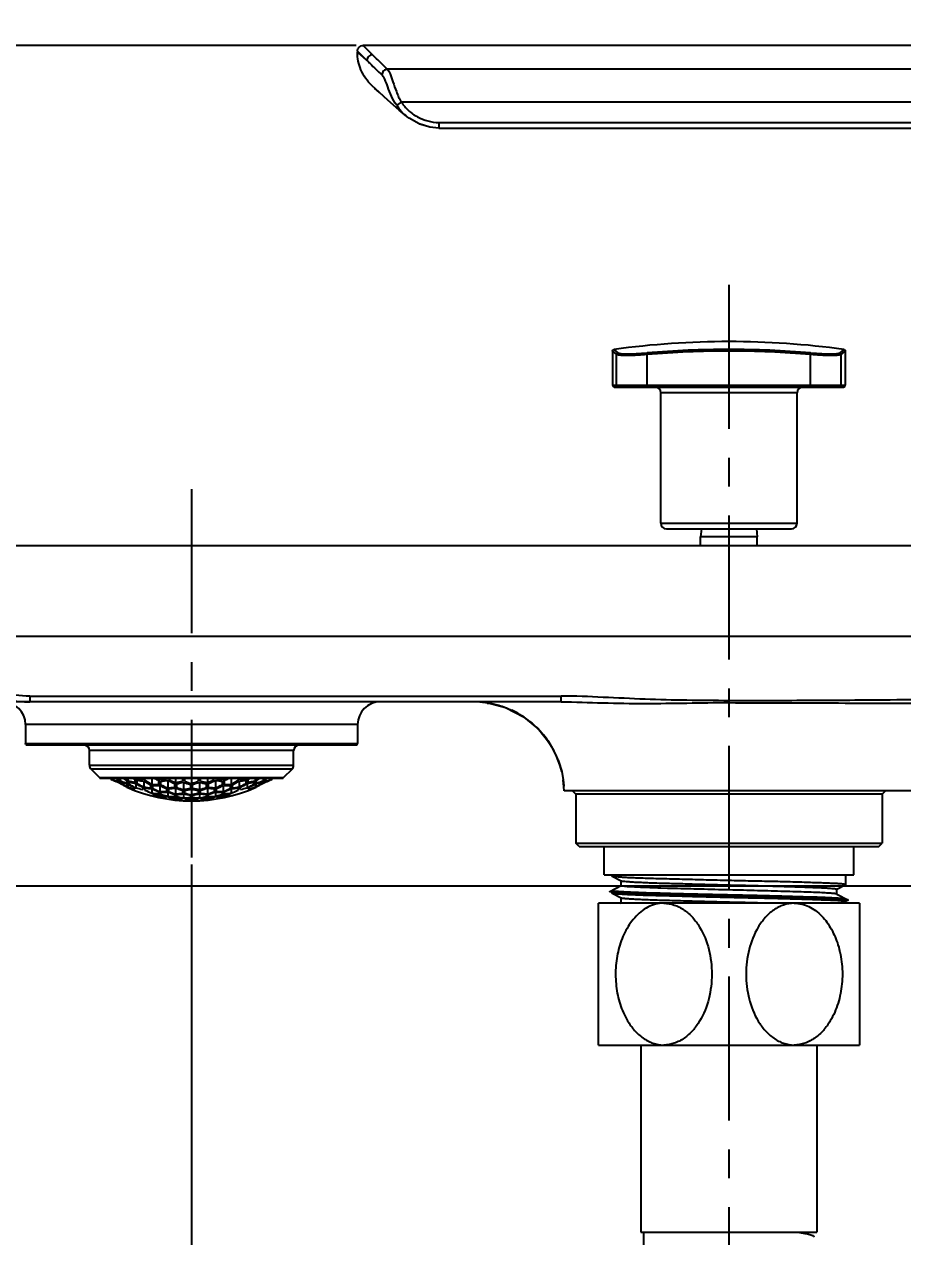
# Model space of a CAD drawing. Header units: millimetres. Extents: x 14221 to 15062, y 1145 to 1740.
# Drawn here: x 14759.9 to 14837.3, y 1352.5 to 1459.4 of the extents above; entities that cross this region are included whole.
import ezdxf

# ---------------------------------------------------------------- set-up
doc = ezdxf.new("R2010")
doc.units = ezdxf.units.MM
doc.linetypes.add('CENTERX2', pattern=[20.32, 12.7, -2.54, 2.54, -2.54])
doc.layers.add('CENTER', color=1, linetype='CENTERX2')
doc.layers.add('DIM', color=3, linetype='Continuous')
doc.styles.get("Standard").update_dxf_attribs({"font": 'arial.ttf'})
doc.dimstyles.new('ISO-25', dxfattribs={"dimtxt": 5, "dimasz": 5, "dimexe": 1.252, "dimexo": 0.625, "dimgap": 1, "dimtad": 1, "dimtoh": 1, "dimdec": 1, "dimdsep": 46, "dimtxsty": 'Standard', "dimcen": 0, "dimclrd": 3, "dimclre": 3, "dimclrt": 4, "dimadec": 0, "dimazin": 0, "dimtfac": 1, "dimtdec": 1, "dimtmove": 0, "dimatfit": 3, "dimfxl": 1, "dimarcsym": 0})

# ---------------------------------------------------------------- blocks, each defined once
blk = doc.blocks.new('*D42')
at = {"layer": 'DIM', "color": 3, "lineweight": -2, "transparency": 16777216}
for p, q in [((14906.31, 1501.87), (14693.02, 1501.87)), ((14694.27, 1495.87), (14694.27, 1371.92)), ((14694.27, 1237.11), (14694.27, 1361.06)), ((14693.65, 1231.11), (14693.02, 1231.11))]:
    blk.add_line(p, q, dxfattribs=at)
at = {"layer": 'DIM', "color": 3, "transparency": 16777216}
for points in [[(14693.27, 1495.87), (14695.27, 1495.87), (14694.27, 1501.87)], [(14693.27, 1237.11), (14695.27, 1237.11), (14694.27, 1231.11)]]:
    blk.add_solid(points, dxfattribs=at)
at = {"layer": 'DIM', "color": 4, "transparency": 16777216, "insert": (14694.27, 1366.49), "char_height": 6, "attachment_point": 5}
blk.add_mtext('(1650)', dxfattribs=at)
blk = doc.blocks.new('*D43')
at = {"layer": 'DIM', "color": 3, "lineweight": -2, "transparency": 16777216}
for p, q in [((14774.65, 1385.33), (14774.65, 1256.86)), ((14941.53, 1258.74), (14941.53, 1259.36)), ((14780.65, 1258.11), (14846.74, 1258.11)), ((14935.53, 1258.11), (14869.44, 1258.11))]:
    blk.add_line(p, q, dxfattribs=at)
at = {"layer": 'DIM', "color": 3, "transparency": 16777216}
for points in [[(14780.65, 1259.11), (14780.65, 1257.11), (14774.65, 1258.11)], [(14935.53, 1259.11), (14935.53, 1257.11), (14941.53, 1258.11)]]:
    blk.add_solid(points, dxfattribs=at)
at = {"layer": 'DIM', "color": 4, "transparency": 16777216, "insert": (14858.09, 1260.76), "char_height": 6, "attachment_point": 5}
blk.add_mtext('166.9', dxfattribs=at)
blk = doc.blocks.new('*D46')
at = {"layer": 'DIM', "color": 3, "lineweight": -2, "transparency": 16777216}
for p, q in [((14789.15, 1457.53), (14720.02, 1457.53)), ((14721.27, 1451.53), (14721.27, 1425)), ((14721.27, 1389.43), (14721.27, 1415.97)), ((14864.2, 1383.43), (14720.02, 1383.43))]:
    blk.add_line(p, q, dxfattribs=at)
at = {"layer": 'DIM', "color": 3, "transparency": 16777216}
for points in [[(14720.27, 1451.53), (14722.27, 1451.53), (14721.27, 1457.53)], [(14720.27, 1389.43), (14722.27, 1389.43), (14721.27, 1383.43)]]:
    blk.add_solid(points, dxfattribs=at)
at = {"layer": 'DIM', "color": 4, "transparency": 16777216, "insert": (14721.27, 1420.48), "char_height": 6, "attachment_point": 5}
blk.add_mtext('74.1', dxfattribs=at)

msp = doc.modelspace()

# ---------------------------------------------------------------- linework, layer by layer
at = {"color": 7, "linetype": 'Continuous'}
for p, q in [((14789.27, 1457.03), (14790.1, 1456.22)), ((14789.27, 1457.03), (14789.27, 1456.93)), ((14790.1, 1456.22), (14789.27, 1456.93)), ((14790.6, 1456.72), (14789.77, 1457.53)), ((14891.77, 1457.53), (14789.77, 1457.53)), ((14877.27, 1455.44), (14791.91, 1455.44)), ((14791.21, 1453.39), (14790.79, 1453.78)), ((14792.94, 1451.83), (14791.94, 1452.72)), ((14793.14, 1452.54), (14792.73, 1452.26)), ((14877.27, 1452.54), (14793.14, 1452.54)), ((14793.62, 1451.27), (14792.94, 1451.83)), ((14793.62, 1451.27), (14793.65, 1451.25)), ((14796.44, 1450.75), (14796.44, 1450.25)), ((14796.44, 1450.75), (14864.61, 1450.75)), ((14796.44, 1450.25), (14864.61, 1450.25)), ((14811.76, 1430.59), (14812.11, 1430.29)), ((14811.76, 1430.59), (14811.76, 1427.58)), ((14812.24, 1430.44), (14811.89, 1430.74)), ((14812.11, 1427.58), (14812.11, 1430.29)), ((14814.8, 1427.58), (14814.8, 1430.29)), ((14829.21, 1427.58), (14829.21, 1430.29)), ((14832.13, 1430.74), (14831.78, 1430.44)), ((14831.91, 1430.29), (14832.26, 1430.59)), ((14831.91, 1427.58), (14831.91, 1430.29)), ((14832.26, 1430.59), (14832.26, 1427.58)), ((14811.76, 1427.58), (14832.26, 1427.58)), ((14811.91, 1427.43), (14832.11, 1427.43)), ((14816.01, 1415.43), (14816.01, 1426.93)), ((14828.01, 1426.93), (14816.01, 1426.93)), ((14828.01, 1415.43), (14828.01, 1426.93)), ((14816.01, 1415.43), (14828.01, 1415.43)), ((14816.51, 1414.93), (14827.51, 1414.93)), ((14819.58, 1414.93), (14819.51, 1414.23)), ((14819.51, 1413.43), (14819.51, 1414.23)), ((14824.51, 1414.23), (14819.51, 1414.23)), ((14824.44, 1414.93), (14824.51, 1414.23)), ((14824.51, 1413.43), (14824.51, 1414.23)), ((14896.72, 1413.43), (14748.78, 1413.43)), ((14864.32, 1405.43), (14752.15, 1405.43)), ((14760.41, 1400.18), (14807.23, 1400.18)), ((14760.41, 1400.18), (14760.41, 1399.68)), ((14807.23, 1399.68), (14807.23, 1400.18)), ((14807.23, 1399.68), (14757.27, 1399.68)), ((14801.04, 1399.53), (14799.82, 1399.68)), ((14800.7, 1399.57), (14801.01, 1399.54)), ((14801.01, 1399.54), (14802.32, 1399.17)), ((14802.4, 1399.13), (14801.04, 1399.53)), ((14802.32, 1399.17), (14803.91, 1398.35)), ((14803.95, 1398.33), (14802.4, 1399.13)), ((14822.01, 1399.61), (14822.01, 1399.78)), ((14803.91, 1398.35), (14805.26, 1397.23)), ((14805.08, 1397.41), (14803.95, 1398.33)), ((14789.29, 1397.68), (14760.02, 1397.68)), ((14760.02, 1397.68), (14760.02, 1396)), ((14789.29, 1397.68), (14789.29, 1396)), ((14805.9, 1396.47), (14805.08, 1397.41)), ((14805.26, 1397.23), (14806.13, 1396.14)), ((14760.02, 1396), (14789.29, 1396)), ((14760.06, 1395.88), (14760.02, 1396)), ((14760.06, 1395.88), (14789.24, 1395.88)), ((14789.24, 1395.88), (14789.29, 1396)), ((14806.44, 1395.65), (14805.9, 1396.47)), ((14806.13, 1396.14), (14806.58, 1395.36)), ((14783.65, 1395.38), (14765.65, 1395.38)), ((14765.65, 1394.09), (14765.65, 1395.38)), ((14783.65, 1394.09), (14783.65, 1395.38)), ((14806.82, 1394.88), (14806.44, 1395.65)), ((14807.1, 1394.14), (14806.82, 1394.88)), ((14765.65, 1394.09), (14783.65, 1394.09)), ((14783.51, 1393.74), (14765.8, 1393.74)), ((14765.8, 1393.74), (14766.57, 1392.97)), ((14783.51, 1393.74), (14782.74, 1392.97)), ((14806.95, 1394.55), (14807.03, 1394.35)), ((14807.03, 1394.35), (14807.27, 1393.55)), ((14807.27, 1393.55), (14807.1, 1394.14)), ((14782.74, 1392.97), (14766.57, 1392.97)), ((14766.6, 1392.96), (14782.7, 1392.96)), ((14767.55, 1392.91), (14767.55, 1392.88)), ((14767.65, 1392.96), (14767.65, 1392.87)), ((14767.75, 1392.76), (14767.75, 1392.79)), ((14768.25, 1392.73), (14768.25, 1392.6)), ((14768.35, 1392.96), (14768.35, 1392.72)), ((14768.45, 1392.49), (14768.45, 1392.63)), ((14768.95, 1392.72), (14768.95, 1392.51)), ((14769.05, 1392.96), (14769.05, 1392.72)), ((14769.15, 1392.42), (14769.15, 1392.62)), ((14769.65, 1392.86), (14769.65, 1392.58)), ((14769.75, 1392.96), (14769.75, 1392.88)), ((14769.85, 1392.5), (14769.85, 1392.77)), ((14770.35, 1392.96), (14770.35, 1392.81)), ((14770.45, 1392.7), (14770.45, 1392.17)), ((14770.55, 1392.74), (14770.55, 1392.96)), ((14771.15, 1392.96), (14771.15, 1392.41)), ((14771.75, 1392.74), (14771.75, 1392.4)), ((14771.85, 1392.96), (14771.85, 1392.8)), ((14771.95, 1392.36), (14771.95, 1392.69)), ((14772.45, 1392.96), (14772.45, 1392.87)), ((14772.55, 1392.76), (14772.55, 1392.1)), ((14772.65, 1392.83), (14772.65, 1392.96)), ((14773.25, 1392.96), (14773.25, 1392.56)), ((14773.85, 1392.96), (14773.85, 1392.7)), ((14773.95, 1392.6), (14773.95, 1391.95)), ((14774.05, 1392.69), (14774.05, 1392.96)), ((14774.65, 1392.96), (14774.65, 1392.48)), ((14775.25, 1392.96), (14775.25, 1392.68)), ((14775.35, 1392.6), (14775.35, 1391.95)), ((14775.45, 1392.7), (14775.45, 1392.96)), ((14776.05, 1392.96), (14776.05, 1392.56)), ((14776.65, 1392.96), (14776.65, 1392.83)), ((14776.75, 1392.76), (14776.75, 1392.1)), ((14776.85, 1392.87), (14776.85, 1392.96)), ((14777.35, 1392.69), (14777.35, 1392.36)), ((14777.45, 1392.96), (14777.45, 1392.8)), ((14777.55, 1392.4), (14777.55, 1392.74)), ((14778.15, 1392.96), (14778.15, 1392.41)), ((14778.75, 1392.96), (14778.75, 1392.74)), ((14778.85, 1392.7), (14778.85, 1392.17)), ((14778.95, 1392.81), (14778.95, 1392.96)), ((14779.45, 1392.77), (14779.45, 1392.5)), ((14779.55, 1392.96), (14779.55, 1392.88)), ((14779.65, 1392.58), (14779.65, 1392.86)), ((14780.15, 1392.62), (14780.15, 1392.42)), ((14780.25, 1392.96), (14780.25, 1392.72)), ((14780.35, 1392.51), (14780.35, 1392.72)), ((14780.85, 1392.63), (14780.85, 1392.49)), ((14780.95, 1392.96), (14780.95, 1392.72)), ((14781.05, 1392.6), (14781.05, 1392.73)), ((14781.55, 1392.79), (14781.55, 1392.76)), ((14781.65, 1392.96), (14781.65, 1392.87)), ((14781.75, 1392.88), (14781.75, 1392.91)), ((14807.27, 1393.55), (14807.41, 1392.81)), ((14807.47, 1392.19), (14807.41, 1392.81)), ((14807.41, 1392.81), (14807.44, 1392.56)), ((14807.44, 1392.56), (14807.46, 1392.24)), ((14807.44, 1392.56), (14807.47, 1392.24)), ((14768.95, 1392.22), (14768.95, 1392.46)), ((14768.95, 1392.17), (14768.95, 1392.19)), ((14769.05, 1392.43), (14769.05, 1392.16)), ((14769.65, 1391.97), (14769.65, 1392.1)), ((14769.75, 1392.49), (14769.75, 1392.09)), ((14770.35, 1392.15), (14770.35, 1391.96)), ((14770.55, 1391.9), (14770.55, 1392.09)), ((14771.05, 1392.37), (14771.05, 1392.11)), ((14771.15, 1392.02), (14771.15, 1391.64)), ((14771.25, 1392.05), (14771.25, 1392.31)), ((14771.25, 1391.5), (14771.25, 1391.58)), ((14771.75, 1391.77), (14771.75, 1391.58)), ((14771.85, 1392.31), (14771.85, 1391.79)), ((14771.95, 1391.54), (14771.95, 1391.72)), ((14772.45, 1392.05), (14772.45, 1391.79)), ((14772.55, 1391.72), (14772.55, 1391.35)), ((14772.65, 1391.76), (14772.65, 1392.01)), ((14773.15, 1392.49), (14773.15, 1392.16)), ((14773.15, 1391.53), (14773.15, 1391.35)), ((14773.25, 1392.08), (14773.25, 1391.57)), ((14773.35, 1392.14), (14773.35, 1392.47)), ((14773.35, 1391.33), (14773.35, 1391.51)), ((14773.85, 1391.89), (14773.85, 1391.63)), ((14773.95, 1391.57), (14773.95, 1391.21)), ((14774.05, 1391.62), (14774.05, 1391.87)), ((14774.55, 1392.4), (14774.55, 1392.07)), ((14774.55, 1391.45), (14774.55, 1391.27)), ((14774.65, 1392), (14774.65, 1391.5)), ((14774.75, 1392.07), (14774.75, 1392.4)), ((14774.75, 1391.27), (14774.75, 1391.45)), ((14775.25, 1391.87), (14775.25, 1391.62)), ((14775.35, 1391.57), (14775.35, 1391.21)), ((14775.45, 1391.63), (14775.45, 1391.89)), ((14775.95, 1392.47), (14775.95, 1392.14)), ((14775.95, 1391.51), (14775.95, 1391.33)), ((14776.05, 1392.08), (14776.05, 1391.57)), ((14776.15, 1392.16), (14776.15, 1392.49)), ((14776.15, 1391.35), (14776.15, 1391.53)), ((14776.65, 1392.01), (14776.65, 1391.76)), ((14776.75, 1391.72), (14776.75, 1391.35)), ((14776.85, 1391.79), (14776.85, 1392.05)), ((14777.35, 1391.72), (14777.35, 1391.54)), ((14777.45, 1392.31), (14777.45, 1391.79)), ((14777.55, 1391.58), (14777.55, 1391.77)), ((14778.05, 1392.31), (14778.05, 1392.05)), ((14778.05, 1391.58), (14778.05, 1391.5)), ((14778.15, 1392.02), (14778.15, 1391.64)), ((14778.25, 1392.11), (14778.25, 1392.37)), ((14778.75, 1392.09), (14778.75, 1391.9)), ((14778.95, 1391.96), (14778.95, 1392.15)), ((14779.55, 1392.49), (14779.55, 1392.09)), ((14779.65, 1392.1), (14779.65, 1391.97)), ((14780.25, 1392.43), (14780.25, 1392.16)), ((14780.34, 1392.21), (14780.35, 1392.22)), ((14780.35, 1392.22), (14780.35, 1392.46)), ((14780.35, 1392.19), (14780.35, 1392.17)), ((14807.49, 1391.83), (14807.47, 1392.19)), ((14839.48, 1391.83), (14807.49, 1391.83)), ((14808.51, 1391.53), (14808.21, 1391.83)), ((14835.51, 1391.53), (14808.51, 1391.53)), ((14808.51, 1391.53), (14808.51, 1387.23)), ((14822.01, 1392), (14822.01, 1391.83)), ((14835.51, 1391.53), (14835.81, 1391.83)), ((14835.51, 1391.53), (14835.51, 1387.23)), ((14772.45, 1391.33), (14772.45, 1391.25)), ((14772.65, 1391.22), (14772.65, 1391.3)), ((14773.85, 1391.18), (14773.85, 1391.1)), ((14774.05, 1391.09), (14774.05, 1391.17)), ((14775.25, 1391.17), (14775.25, 1391.09)), ((14775.45, 1391.1), (14775.45, 1391.18)), ((14776.65, 1391.3), (14776.65, 1391.22)), ((14776.85, 1391.25), (14776.85, 1391.33)), ((14808.51, 1387.23), (14835.51, 1387.23)), ((14808.81, 1386.93), (14808.51, 1387.23)), ((14835.21, 1386.93), (14835.51, 1387.23)), ((14808.81, 1386.93), (14835.21, 1386.93)), ((14811.01, 1384.43), (14811.01, 1386.93)), ((14833.01, 1384.43), (14833.01, 1386.93)), ((14811.01, 1384.43), (14833.01, 1384.43)), ((14811.71, 1384.31), (14811.71, 1384.43)), ((14811.72, 1384.3), (14811.71, 1384.31)), ((14812.52, 1383.88), (14811.72, 1384.3)), ((14832.31, 1383.56), (14832.31, 1384.43)), ((14811.52, 1382.97), (14812.51, 1383.48)), ((14811.71, 1382.81), (14811.71, 1382.92)), ((14812.51, 1383.48), (14812.51, 1383.88)), ((14812.53, 1383.87), (14812.52, 1383.88)), ((14816.02, 1383.26), (14815.75, 1383.27)), ((14816.61, 1383.24), (14816.02, 1383.26)), ((14816.92, 1383.24), (14816.61, 1383.24)), ((14832.3, 1383.55), (14831.51, 1383.14)), ((14831.51, 1382.74), (14831.51, 1383.14)), ((14832.3, 1383.55), (14832.31, 1383.56)), ((14833.51, 1381.93), (14810.51, 1381.93)), ((14810.51, 1369.43), (14810.51, 1381.93)), ((14811.72, 1382.8), (14811.71, 1382.81)), ((14812.52, 1382.38), (14811.72, 1382.8)), ((14812.41, 1381.93), (14812.51, 1381.98)), ((14812.51, 1381.98), (14812.51, 1382.38)), ((14831.51, 1382.73), (14832.5, 1382.22)), ((14832.3, 1382.05), (14832.09, 1381.93)), ((14832.3, 1382.05), (14832.31, 1382.06)), ((14832.31, 1382.06), (14832.31, 1382.25)), ((14833.51, 1381.93), (14833.51, 1369.43)), ((14810.51, 1369.43), (14833.51, 1369.43)), ((14814.26, 1369.43), (14814.26, 1352.93)), ((14829.76, 1369.43), (14829.76, 1352.93)), ((14814.26, 1352.93), (14829.76, 1352.93)), ((14814.51, 1351.53), (14814.51, 1352.93)), ((14828.51, 1352.93), (14828.51, 1352.87))]:
    msp.add_line(p, q, dxfattribs=at)
for points in [[(14789.64, 1456.62), (14789.36, 1456.86), (14789.27, 1456.93)], [(14789.36, 1456.95), (14789.64, 1456.68), (14790.1, 1456.22)], [(14791.94, 1452.72), (14791.21, 1453.39), (14790.55, 1454)], [(14796.44, 1450.25), (14795.66, 1450.32), (14794.71, 1450.62), (14793.83, 1451.12), (14793.65, 1451.25)], [(14795.35, 1450.42), (14794.74, 1450.6), (14794.73, 1450.61)], [(14811.76, 1430.59), (14811.76, 1430.61), (14811.78, 1430.67), (14811.82, 1430.71), (14811.87, 1430.74), (14811.89, 1430.74)], [(14832.13, 1430.74), (14832.15, 1430.74), (14832.2, 1430.71), (14832.24, 1430.67), (14832.26, 1430.61), (14832.26, 1430.59)]]:
    msp.add_lwpolyline(points, dxfattribs=at)
for centre, radius, start, end in [((14822.01, 1356.43), 75, 82.2445, 97.7555), ((14811.91, 1427.58), 0.15, 180, 270), ((14815.51, 1426.93), 0.5, 0, 90), ((14828.51, 1426.93), 0.5, 90, 180), ((14832.11, 1427.58), 0.15, 270, 0), ((14816.51, 1415.43), 0.5, 180, 270), ((14827.51, 1415.43), 0.5, 270, 0), ((14758.02, 1397.68), 2, 0, 90), ((14791.29, 1397.68), 2, 90, 180), ((14799.48, 1391.65), 8.04, 81.2801, 87.6013), ((14799.49, 1391.71), 7.97, 77.0858, 81.281), ((14799.51, 1391.78), 7.9, 73.6957, 77.0792), ((14799.47, 1391.65), 8.03, 64.9483, 73.6758), ((14799.44, 1391.59), 8.11, 59.4527, 64.9548), ((14799.49, 1391.67), 8.01, 50.6586, 59.464), ((14799.6, 1391.81), 7.83, 47.143, 50.6347), ((14799.45, 1391.66), 8.04, 34.7395, 47.0809), ((14765.15, 1395.38), 0.5, 0, 81.2697), ((14784.15, 1395.38), 0.5, 98.7303, 180), ((14799.37, 1391.6), 8.15, 33.1561, 34.7626), ((14799.49, 1391.67), 8, 20.0497, 33.1859), ((14766.15, 1394.09), 0.5, 180, 225), ((14783.15, 1394.09), 0.5, 315, 0), ((14799.71, 1391.77), 7.76, 19.4268, 19.9765), ((14766.6, 1393.01), 0.05, 225, 270), ((14774.05, 1402.7), 11.75, 235.9985, 236.3837), ((14774.17, 1402.71), 11.8, 235.7807, 235.9795), ((14774.65, 1404.93), 13.99, 239.4911, 240.4579), ((14774.15, 1402.69), 11.77, 235.9793, 236.4941), ((14772.38, 1402.36), 10.6, 243.5141, 244.202), ((14772.45, 1402.28), 10.59, 243.6893, 246.5695), ((14772.34, 1402.27), 10.5, 244.1988, 247.0948), ((14774.77, 1402.69), 11.9, 234.8963, 236.7954), ((14774.88, 1402.71), 11.93, 234.8261, 236.4046), ((14772.41, 1402.19), 10.49, 246.5732, 247.2556), ((14774.83, 1402.64), 11.85, 236.4059, 236.8579), ((14771.91, 1402.15), 10.08, 249.3062, 250.0271), ((14774.28, 1402.47), 11.58, 239.2376, 239.7383), ((14772, 1402.09), 10.1, 249.4401, 253.0207), ((14771.89, 1402.08), 10, 250.0247, 252.9178), ((14775.46, 1402.69), 11.92, 234.8087, 236.8613), ((14775.57, 1402.7), 11.92, 234.8746, 236.4821), ((14775.52, 1402.64), 11.84, 236.4835, 236.8773), ((14771.49, 1401.97), 9.56, 255.2287, 258.9044), ((14771.59, 1401.94), 9.63, 255.3737, 259.0208), ((14776.14, 1402.69), 11.78, 235.7221, 236.5865), ((14776.24, 1402.7), 11.77, 235.9354, 236.2172), ((14776.22, 1402.68), 11.74, 236.2172, 236.5519), ((14771.12, 1401.93), 9.15, 261.389, 265.1588), ((14771.22, 1401.9), 9.23, 261.4988, 265.2345), ((14776.31, 1402.44), 11.36, 238.9417, 242.3998), ((14776.41, 1402.45), 11.33, 238.8883, 242.3567), ((14777, 1402.5), 11.08, 239.4564, 241.719), ((14777.09, 1402.5), 11.02, 240.0021, 241.6286), ((14771.12, 1401.93), 9.15, 274.5765, 278.3432), ((14771.22, 1401.9), 9.24, 274.5675, 278.3004), ((14777.21, 1402.27), 10.59, 243.9249, 247.4733), ((14777.31, 1402.29), 10.54, 243.8192, 247.3876), ((14771.45, 1401.96), 9.57, 280.8507, 284.5211), ((14771.56, 1401.96), 9.66, 280.7226, 284.3568), ((14777.46, 1402.06), 10.09, 249.6422, 253.2252), ((14777.56, 1402.08), 10.03, 249.5403, 253.147), ((14771.75, 1402.1), 10.04, 286.7732, 290.3722), ((14771.85, 1402.08), 10.1, 286.7027, 290.2784), ((14777.76, 1401.93), 9.64, 255.5584, 259.2008), ((14777.85, 1401.96), 9.57, 255.4789, 259.1493), ((14772, 1402.29), 10.54, 292.6124, 296.1808), ((14772.1, 1402.27), 10.59, 292.5267, 296.0751), ((14778.09, 1401.9), 9.24, 261.6996, 265.4325), ((14778.18, 1401.93), 9.15, 261.6568, 265.4235), ((14772.22, 1402.5), 11.02, 298.3714, 299.9979), ((14772.3, 1402.5), 11.08, 298.281, 300.5436), ((14772.89, 1402.45), 11.33, 297.6433, 301.1117), ((14772.99, 1402.44), 11.36, 297.6002, 301.0583), ((14778.09, 1401.9), 9.23, 274.7655, 278.5012), ((14778.18, 1401.93), 9.15, 274.8412, 278.611), ((14773.08, 1402.68), 11.74, 303.4481, 303.7828), ((14777.72, 1401.94), 9.63, 280.9792, 284.6263), ((14773.07, 1402.7), 11.77, 303.7828, 304.0646), ((14773.17, 1402.69), 11.78, 303.4135, 304.2779), ((14777.81, 1401.97), 9.56, 281.0956, 284.7713), ((14773.78, 1402.64), 11.84, 303.1227, 303.5165), ((14777.3, 1402.09), 10.1, 286.9793, 290.5599), ((14773.74, 1402.7), 11.92, 303.5179, 305.1254), ((14773.84, 1402.69), 11.92, 303.1387, 305.1913), ((14777.42, 1402.08), 10, 287.0822, 289.9753), ((14777.39, 1402.15), 10.08, 289.9729, 290.6938), ((14775.03, 1402.47), 11.58, 300.2617, 300.7624), ((14774.47, 1402.64), 11.85, 303.1421, 303.5941), ((14776.9, 1402.19), 10.49, 292.7444, 293.4268), ((14774.43, 1402.71), 11.93, 303.5954, 305.1739), ((14774.53, 1402.69), 11.9, 303.2046, 305.1037), ((14776.97, 1402.27), 10.5, 292.9052, 295.8012), ((14776.86, 1402.28), 10.59, 293.4305, 296.3107), ((14776.92, 1402.36), 10.6, 295.798, 296.4859), ((14774.65, 1404.93), 13.99, 299.5421, 300.5089), ((14775.15, 1402.69), 11.77, 303.5059, 304.0207), ((14775.14, 1402.71), 11.8, 304.0205, 304.2193), ((14775.25, 1402.7), 11.75, 303.6163, 304.0015), ((14782.7, 1393.01), 0.05, 270, 315), ((14774.22, 1402.37), 11.47, 239.7346, 242.6459), ((14774.33, 1402.4), 11.52, 239.3145, 242.1403), ((14774.25, 1402.23), 11.33, 242.126, 242.3192), ((14774.65, 1404.93), 13.98, 245.9274, 294.0726), ((14774.65, 1404.93), 13.98, 245.9264, 294.0736), ((14774.27, 1402.27), 11.37, 242.319, 242.7069), ((14774.97, 1402.45), 11.64, 239.4563, 239.9023), ((14772.6, 1401.97), 10.42, 250.1299, 253.588), ((14774.91, 1402.35), 11.52, 239.8985, 242.8422), ((14775.02, 1402.37), 11.55, 239.4889, 242.4168), ((14774.97, 1402.27), 11.44, 242.4211, 242.8824), ((14775.61, 1402.38), 11.5, 239.3579, 242.7624), ((14772.18, 1401.81), 10.01, 255.9439, 259.4456), ((14775.71, 1402.39), 11.5, 239.3524, 242.3476), ((14775.66, 1402.29), 11.38, 242.3522, 242.7663), ((14771.82, 1401.75), 9.68, 261.8845, 265.4467), ((14771.91, 1401.73), 9.74, 261.9674, 265.5065), ((14775.2, 1402.04), 11.16, 245.3838, 248.7166), ((14771.47, 1401.79), 9.39, 268.0599, 271.7089), ((14775.8, 1402.08), 11.08, 245.1715, 248.5342), ((14772.52, 1401.64), 10.09, 262.2256, 262.8454), ((14771.57, 1401.76), 9.46, 268.1058, 271.727), ((14775.9, 1402.09), 11.07, 245.1558, 248.0858), ((14772.61, 1401.6), 10.11, 262.2889, 265.6954), ((14774.65, 1404.93), 13.86, 255.8097, 260.8579), ((14772.51, 1401.61), 10.06, 262.8448, 265.6472), ((14775.87, 1402.01), 10.98, 248.0895, 248.5294), ((14776.5, 1402.15), 10.89, 244.708, 248.1407), ((14772.17, 1401.64), 9.85, 268.1713, 271.6506), ((14775.36, 1401.79), 10.86, 251.143, 254.4455), ((14776.6, 1402.17), 10.85, 244.6516, 248.097), ((14772.26, 1401.62), 9.9, 268.211, 271.6714), ((14775.46, 1401.81), 10.85, 251.1527, 253.9645), ((14771.82, 1401.75), 9.68, 274.3474, 277.9075), ((14776.06, 1401.85), 10.71, 250.9053, 254.2562), ((14771.92, 1401.73), 9.74, 274.3498, 277.887), ((14776.15, 1401.86), 10.69, 250.8865, 254.2468), ((14776.75, 1401.94), 10.46, 250.4488, 253.8875), ((14772.52, 1401.61), 10.07, 274.1978, 277.6183), ((14776.86, 1401.93), 10.4, 250.3268, 253.7886), ((14772.62, 1401.62), 10.14, 274.164, 277.561), ((14772.16, 1401.82), 10.04, 280.301, 283.7911), ((14776.36, 1401.67), 10.38, 256.5867, 259.9578), ((14772.25, 1401.8), 10.09, 280.2821, 283.7533), ((14776.46, 1401.68), 10.34, 256.5671, 259.9504), ((14777.06, 1401.78), 10.07, 256.18, 259.6592), ((14772.85, 1401.71), 10.36, 280.0002, 283.3755), ((14777.15, 1401.8), 10.02, 256.1349, 259.6331), ((14772.95, 1401.69), 10.4, 279.9994, 283.3627), ((14772.45, 1401.95), 10.42, 286.1486, 289.6028), ((14776.69, 1401.6), 10.11, 262.3865, 265.7917), ((14772.55, 1401.94), 10.46, 286.1125, 289.5512), ((14776.79, 1401.61), 10.07, 262.3817, 265.8022), ((14777.39, 1401.73), 9.74, 262.113, 265.6502), ((14773.15, 1401.86), 10.69, 285.7532, 289.1135), ((14777.49, 1401.75), 9.68, 262.0925, 265.6526), ((14773.25, 1401.85), 10.71, 285.7438, 289.0947), ((14772.7, 1402.17), 10.85, 291.903, 295.3484), ((14777.04, 1401.62), 9.9, 268.3286, 271.789), ((14773.84, 1401.81), 10.85, 286.0355, 288.8473), ((14772.8, 1402.15), 10.89, 291.8593, 295.292), ((14777.14, 1401.64), 9.85, 268.3494, 271.8287), ((14773.94, 1401.79), 10.86, 285.5545, 288.857), ((14774.65, 1404.93), 13.86, 279.1421, 284.1903), ((14777.74, 1401.76), 9.46, 268.273, 271.8942), ((14773.43, 1402.01), 10.98, 291.4706, 291.9105), ((14776.69, 1401.6), 10.11, 274.3046, 277.7111), ((14773.4, 1402.09), 11.07, 291.9142, 294.8442), ((14777.83, 1401.79), 9.39, 268.2911, 271.9401), ((14773.5, 1402.08), 11.08, 291.4658, 294.8285), ((14776.79, 1401.61), 10.06, 274.3528, 277.1552), ((14776.79, 1401.64), 10.09, 277.1546, 277.7744), ((14777.39, 1401.73), 9.74, 274.4935, 278.0326), ((14774.1, 1402.04), 11.16, 291.2834, 294.6162), ((14777.49, 1401.75), 9.68, 274.5533, 278.1155), ((14773.64, 1402.29), 11.38, 297.2337, 297.6478), ((14773.59, 1402.39), 11.5, 297.6524, 300.6476), ((14773.69, 1402.38), 11.5, 297.2376, 300.6421), ((14777.12, 1401.81), 10.01, 280.5544, 284.0561), ((14774.34, 1402.27), 11.44, 297.1176, 297.5789), ((14774.28, 1402.37), 11.55, 297.5832, 300.5111), ((14774.39, 1402.35), 11.52, 297.1578, 300.1015), ((14776.71, 1401.97), 10.42, 286.412, 289.8701), ((14774.34, 1402.45), 11.64, 300.0977, 300.5437), ((14775.04, 1402.26), 11.36, 297.2929, 297.8064), ((14774.97, 1402.4), 11.52, 297.8595, 300.6855), ((14775.08, 1402.37), 11.47, 297.3541, 300.2654), ((14775.44, 1401.74), 10.79, 253.9671, 254.4625), ((14772.86, 1401.52), 10.18, 268.2514, 271.6172), ((14772.96, 1401.51), 10.21, 268.2866, 271.6402), ((14774.65, 1404.93), 13.86, 261.7127, 266.6821), ((14775.66, 1401.62), 10.6, 256.8631, 260.1605), ((14775.76, 1401.61), 10.56, 256.8288, 259.6212), ((14775.75, 1401.57), 10.52, 259.623, 260.1431), ((14773.22, 1401.55), 10.37, 274.0715, 277.3929), ((14773.31, 1401.54), 10.4, 274.0947, 277.4068), ((14774.65, 1404.93), 13.86, 267.528, 272.472), ((14776, 1401.51), 10.37, 262.5563, 265.8765), ((14776.09, 1401.52), 10.34, 262.5638, 265.8934), ((14773.55, 1401.59), 10.54, 279.8227, 280.3417), ((14773.55, 1401.64), 10.59, 280.3435, 283.129), ((14773.64, 1401.62), 10.6, 279.8395, 283.1369), ((14774.65, 1404.93), 13.86, 273.3179, 278.2873), ((14776.34, 1401.51), 10.21, 268.3598, 271.7134), ((14776.44, 1401.52), 10.18, 268.3828, 271.7486), ((14773.86, 1401.74), 10.79, 285.5375, 286.0329)]:
    msp.add_arc(centre, radius, start, end, dxfattribs=at)
for points, knots in [([(14789.27, 1457.03), (14789.27, 1457.16), (14789.38, 1457.43), (14789.65, 1457.53), (14789.77, 1457.53)], [0, 0, 0, 0, 0.5, 1, 1, 1, 1]), ([(14790.55, 1454), (14790.14, 1454.39), (14789.49, 1455.31), (14789.27, 1456.41), (14789.27, 1456.93)], [0, 0, 0, 0, 0.519754, 1, 1, 1, 1]), ([(14790.6, 1456.72), (14790.47, 1456.71), (14790.22, 1456.6), (14790.11, 1456.35), (14790.1, 1456.22)], [0, 0, 0, 0, 0.499931, 1, 1, 1, 1]), ([(14791.91, 1455.44), (14791.78, 1455.56), (14791.34, 1455.97), (14790.91, 1456.41), (14790.6, 1456.72)], [0, 0, 0, 0, 0.284072, 1, 1, 1, 1]), ([(14790.1, 1456.22), (14790.2, 1456.13), (14790.63, 1455.69), (14791.07, 1455.27), (14791.43, 1454.94)], [0, 0, 0, 0, 0.212697, 1, 1, 1, 1]), ([(14791.91, 1455.44), (14791.79, 1455.44), (14791.54, 1455.32), (14791.44, 1455.07), (14791.43, 1454.94)], [0, 0, 0, 0, 0.499201, 1, 1, 1, 1]), ([(14792.73, 1452.26), (14792.55, 1452.52), (14792.27, 1453.05), (14791.96, 1453.83), (14791.75, 1454.42), (14791.57, 1454.77), (14791.48, 1454.9), (14791.43, 1454.94)], [0, 0, 0, 0, 0.312144, 0.604699, 0.844214, 0.933667, 1, 1, 1, 1]), ([(14791.91, 1455.44), (14791.96, 1455.39), (14792.05, 1455.26), (14792.21, 1454.89), (14792.41, 1454.28), (14792.7, 1453.43), (14792.97, 1452.83), (14793.14, 1452.54)], [0, 0, 0, 0, 0.064039, 0.149585, 0.381447, 0.675567, 1, 1, 1, 1]), ([(14793.14, 1452.54), (14793.32, 1452.27), (14793.75, 1451.77), (14794.55, 1451.2), (14795.46, 1450.84), (14796.12, 1450.75), (14796.44, 1450.75)], [0, 0, 0, 0, 0.25002, 0.50003, 0.750022, 1, 1, 1, 1]), ([(14812.11, 1430.29), (14812.11, 1430.32), (14812.13, 1430.4), (14812.2, 1430.43), (14812.24, 1430.44)], [0, 0, 0, 0, 0.500013, 1, 1, 1, 1]), ([(14814.8, 1430.29), (14814.63, 1430.28), (14814.3, 1430.25), (14813.83, 1430.22), (14813.38, 1430.21), (14812.99, 1430.2), (14812.66, 1430.21), (14812.4, 1430.22), (14812.24, 1430.24), (14812.15, 1430.27), (14812.12, 1430.28), (14812.11, 1430.29)], [0, 0, 0, 0, 0.187531, 0.366388, 0.531246, 0.677189, 0.799911, 0.895913, 0.962751, 0.984952, 1, 1, 1, 1]), ([(14812.24, 1430.44), (14812.25, 1430.43), (14812.27, 1430.41), (14812.36, 1430.39), (14812.52, 1430.37), (14812.76, 1430.35), (14813.08, 1430.35), (14813.45, 1430.36), (14813.87, 1430.37), (14814.33, 1430.4), (14814.64, 1430.42), (14814.8, 1430.44)], [0, 0, 0, 0, 0.015188, 0.037407, 0.104309, 0.200349, 0.323056, 0.468932, 0.633706, 0.812502, 1, 1, 1, 1]), ([(14829.21, 1430.44), (14826.82, 1430.64), (14822.01, 1430.84), (14817.2, 1430.64), (14814.8, 1430.44)], [0, 0, 0, 0, 0.5, 1, 1, 1, 1]), ([(14814.8, 1430.44), (14814.8, 1430.43), (14814.8, 1430.42), (14814.8, 1430.38), (14814.8, 1430.34), (14814.8, 1430.31), (14814.8, 1430.29)], [0, 0, 0, 0, 0.108878, 0.338803, 0.657921, 1, 1, 1, 1]), ([(14829.21, 1430.44), (14829.37, 1430.42), (14829.69, 1430.4), (14830.14, 1430.37), (14830.57, 1430.36), (14830.94, 1430.35), (14831.25, 1430.35), (14831.5, 1430.37), (14831.66, 1430.39), (14831.74, 1430.41), (14831.77, 1430.43), (14831.78, 1430.44)], [0, 0, 0, 0, 0.187488, 0.366278, 0.531049, 0.676924, 0.799634, 0.895678, 0.962589, 0.984813, 1, 1, 1, 1]), ([(14829.21, 1430.44), (14829.22, 1430.43), (14829.22, 1430.42), (14829.22, 1430.38), (14829.22, 1430.34), (14829.22, 1430.31), (14829.21, 1430.29)], [0, 0, 0, 0, 0.109257, 0.339205, 0.658082, 1, 1, 1, 1]), ([(14831.91, 1430.29), (14831.9, 1430.28), (14831.87, 1430.27), (14831.78, 1430.24), (14831.61, 1430.22), (14831.36, 1430.21), (14831.03, 1430.2), (14830.63, 1430.21), (14830.19, 1430.22), (14829.71, 1430.25), (14829.38, 1430.28), (14829.21, 1430.29)], [0, 0, 0, 0, 0.015048, 0.037249, 0.104087, 0.200089, 0.322811, 0.468754, 0.633612, 0.812469, 1, 1, 1, 1]), ([(14831.78, 1430.44), (14831.82, 1430.43), (14831.88, 1430.4), (14831.91, 1430.32), (14831.91, 1430.29)], [0, 0, 0, 0, 0.499993, 1, 1, 1, 1]), ([(14812.25, 1427.43), (14812.22, 1427.43), (14812.14, 1427.46), (14812.11, 1427.54), (14812.11, 1427.58)], [0, 0, 0, 0, 0.49918, 1, 1, 1, 1]), ([(14814.8, 1427.58), (14814.8, 1427.56), (14814.8, 1427.52), (14814.81, 1427.48), (14814.81, 1427.45), (14814.81, 1427.44), (14814.81, 1427.43), (14814.82, 1427.43), (14814.82, 1427.43)], [0, 0, 0, 0, 0.377673, 0.69845, 0.82192, 0.914644, 0.9735, 1, 1, 1, 1]), ([(14829.21, 1427.58), (14829.21, 1427.56), (14829.21, 1427.52), (14829.21, 1427.48), (14829.21, 1427.45), (14829.21, 1427.44), (14829.2, 1427.43), (14829.2, 1427.43), (14829.2, 1427.43)], [0, 0, 0, 0, 0.377673, 0.69845, 0.82192, 0.914644, 0.9735, 1, 1, 1, 1]), ([(14831.91, 1427.58), (14831.91, 1427.54), (14831.88, 1427.46), (14831.8, 1427.43), (14831.76, 1427.43)], [0, 0, 0, 0, 0.50082, 1, 1, 1, 1]), ([(14760.41, 1400.18), (14759.55, 1400.19), (14757.82, 1400.42), (14755.43, 1401.48), (14753.44, 1403.17), (14752.5, 1404.65), (14752.15, 1405.43)], [0, 0, 0, 0, 0.250082, 0.5001, 0.750068, 1, 1, 1, 1]), ([(14753.62, 1402.45), (14754.51, 1401.57), (14756.65, 1400.17), (14759.17, 1399.68), (14760.41, 1399.68)], [0, 0, 0, 0, 0.49967, 1, 1, 1, 1]), ([(14822.01, 1399.78), (14820.78, 1399.79), (14818.31, 1399.8), (14814.62, 1399.9), (14810.92, 1400.08), (14808.46, 1400.19), (14807.23, 1400.19)], [0, 0, 0, 0, 0.250015, 0.499991, 0.749998, 1, 1, 1, 1]), ([(14807.23, 1399.68), (14808.45, 1399.68), (14810.91, 1399.57), (14814.61, 1399.53), (14818.31, 1399.57), (14820.78, 1399.62), (14822.01, 1399.61)], [0, 0, 0, 0, 0.248552, 0.499119, 0.749723, 1, 1, 1, 1]), ([(14840.21, 1399.87), (14838.69, 1399.87), (14836.04, 1399.83), (14832.25, 1399.81), (14828.84, 1399.79), (14825.42, 1399.77), (14823.15, 1399.76), (14822.01, 1399.78)], [0, 0, 0, 0, 0.249997, 0.437497, 0.624996, 0.812496, 1, 1, 1, 1]), ([(14822.01, 1399.61), (14823.53, 1399.6), (14826.56, 1399.6), (14831.11, 1399.58), (14835.66, 1399.57), (14838.69, 1399.57), (14840.21, 1399.54)], [0, 0, 0, 0, 0.250005, 0.500006, 0.75001, 1, 1, 1, 1]), ([(14832.31, 1383.56), (14832.31, 1383.56), (14832.29, 1383.57), (14832.25, 1383.58), (14832.19, 1383.6), (14832.11, 1383.61), (14832, 1383.62), (14831.81, 1383.64), (14831.52, 1383.66), (14831.1, 1383.68), (14830.59, 1383.7), (14830.01, 1383.72), (14829.35, 1383.74), (14828.62, 1383.77), (14827.53, 1383.8), (14826.05, 1383.84), (14824.18, 1383.88), (14822.22, 1383.92), (14820.26, 1383.97), (14818.37, 1384.02), (14816.61, 1384.07), (14815.26, 1384.1), (14814.29, 1384.13), (14813.67, 1384.16), (14813.13, 1384.18), (14812.67, 1384.21), (14812.3, 1384.23), (14812.05, 1384.25), (14811.9, 1384.26), (14811.82, 1384.27), (14811.76, 1384.28), (14811.73, 1384.29), (14811.72, 1384.3)], [0, 0, 0, 0, 0.000823, 0.002679, 0.005664, 0.009792, 0.015057, 0.021452, 0.037577, 0.058024, 0.082608, 0.111103, 0.143245, 0.178732, 0.217232, 0.301799, 0.393788, 0.489761, 0.586132, 0.679296, 0.765773, 0.842328, 0.875976, 0.906109, 0.932445, 0.954736, 0.972775, 0.986394, 0.991508, 0.995478, 0.998303, 1, 1, 1, 1]), ([(14832.32, 1382.25), (14832.25, 1382.26), (14832.07, 1382.28), (14831.59, 1382.31), (14830.8, 1382.35), (14829.62, 1382.39), (14828.18, 1382.44), (14826.51, 1382.48), (14824.69, 1382.52), (14822.78, 1382.57), (14820.84, 1382.61), (14818.95, 1382.66), (14817.15, 1382.7), (14815.75, 1382.74), (14814.73, 1382.77), (14814.06, 1382.79), (14813.46, 1382.81), (14812.94, 1382.83), (14812.55, 1382.85), (14812.28, 1382.87), (14812.11, 1382.88), (14811.96, 1382.89), (14811.83, 1382.9), (14811.72, 1382.91), (14811.63, 1382.92), (14811.57, 1382.93), (14811.53, 1382.94), (14811.52, 1382.95), (14811.51, 1382.96), (14811.51, 1382.97), (14811.52, 1382.97), (14811.52, 1382.97)], [0, 0, 0, 0, 0.011014, 0.02619, 0.068395, 0.125325, 0.195522, 0.27638, 0.364767, 0.457543, 0.551572, 0.643714, 0.730833, 0.809791, 0.845229, 0.877472, 0.906294, 0.931533, 0.953025, 0.962315, 0.970608, 0.977884, 0.984122, 0.989304, 0.993412, 0.996432, 0.998357, 0.998922, 0.999261, 0.999542, 1, 1, 1, 1]), ([(14811.71, 1383.06), (14811.71, 1383.06), (14811.73, 1383.05), (14811.76, 1383.04), (14811.83, 1383.02), (14811.91, 1383.01), (14812.03, 1383), (14812.22, 1382.98), (14812.52, 1382.96), (14812.95, 1382.94), (14813.47, 1382.92), (14814.07, 1382.89), (14815.31, 1382.85), (14816.81, 1382.81), (14818.56, 1382.76), (14820.01, 1382.73), (14821.51, 1382.7), (14823.01, 1382.66), (14824.49, 1382.63), (14825.92, 1382.59), (14827.27, 1382.55), (14828.5, 1382.52), (14829.44, 1382.49), (14830.11, 1382.47), (14830.56, 1382.45), (14830.95, 1382.43), (14831.3, 1382.41), (14831.6, 1382.4), (14831.85, 1382.38), (14832.04, 1382.37), (14832.17, 1382.35), (14832.24, 1382.34), (14832.28, 1382.33), (14832.3, 1382.33), (14832.31, 1382.32), (14832.31, 1382.31)], [0, 0, 0, 0, 0.000847, 0.002747, 0.005807, 0.010042, 0.015446, 0.02201, 0.038559, 0.059537, 0.084749, 0.113956, 0.146879, 0.264612, 0.331788, 0.402605, 0.47553, 0.548985, 0.621381, 0.691152, 0.756788, 0.81687, 0.870099, 0.893778, 0.915326, 0.934626, 0.951575, 0.96608, 0.978064, 0.987465, 0.994238, 0.996634, 0.998371, 0.999465, 1, 1, 1, 1]), ([(14815.75, 1383.27), (14815.51, 1383.28), (14815.05, 1383.3), (14814.41, 1383.32), (14813.85, 1383.35), (14813.39, 1383.37), (14813.06, 1383.39), (14812.85, 1383.41), (14812.73, 1383.43), (14812.64, 1383.44), (14812.57, 1383.45), (14812.53, 1383.46), (14812.51, 1383.47), (14812.51, 1383.48)], [0, 0, 0, 0, 0.222509, 0.420752, 0.592495, 0.735808, 0.849101, 0.8941, 0.931168, 0.960228, 0.981234, 0.994259, 1, 1, 1, 1]), ([(14831.51, 1383.14), (14831.51, 1383.14), (14831.49, 1383.16), (14831.46, 1383.17), (14831.4, 1383.18), (14831.33, 1383.19), (14831.23, 1383.2), (14831.06, 1383.22), (14830.79, 1383.24), (14830.41, 1383.26), (14829.95, 1383.28), (14829.42, 1383.3), (14828.83, 1383.32), (14828.17, 1383.35), (14827.18, 1383.38), (14825.84, 1383.42), (14824.13, 1383.47), (14822.35, 1383.5), (14820.56, 1383.55), (14818.82, 1383.6), (14817.19, 1383.65), (14815.94, 1383.68), (14815.04, 1383.71), (14814.46, 1383.74), (14813.95, 1383.76), (14813.51, 1383.78), (14813.15, 1383.81), (14812.87, 1383.83), (14812.67, 1383.85), (14812.57, 1383.86), (14812.53, 1383.87)], [0, 0, 0, 0, 0.000845, 0.002684, 0.005624, 0.009682, 0.014855, 0.021136, 0.036969, 0.057047, 0.081194, 0.10919, 0.140783, 0.175683, 0.213568, 0.296877, 0.38766, 0.482591, 0.578193, 0.670962, 0.757498, 0.83463, 0.868771, 0.899539, 0.926649, 0.949854, 0.96894, 0.983734, 0.994109, 1, 1, 1, 1]), ([(14831.51, 1382.73), (14831.51, 1382.73), (14831.5, 1382.74), (14831.47, 1382.75), (14831.41, 1382.76), (14831.31, 1382.78), (14831.16, 1382.79), (14830.97, 1382.81), (14830.74, 1382.82), (14830.48, 1382.84), (14830.05, 1382.86), (14829.42, 1382.89), (14828.58, 1382.92), (14827.62, 1382.95), (14826.56, 1382.98), (14825.41, 1383.01), (14824.21, 1383.04), (14822.97, 1383.08), (14821.3, 1383.12), (14819.28, 1383.17), (14817.68, 1383.21), (14816.92, 1383.24)], [0, 0, 0, 0, 0.000637, 0.001844, 0.006306, 0.013592, 0.023697, 0.036588, 0.05221, 0.070496, 0.091366, 0.140474, 0.198665, 0.264907, 0.338022, 0.416712, 0.499575, 0.585139, 0.671879, 0.842722, 1, 1, 1, 1]), ([(14832.31, 1382.06), (14832.31, 1382.06), (14832.29, 1382.07), (14832.25, 1382.08), (14832.19, 1382.1), (14832.11, 1382.11), (14832, 1382.12), (14831.81, 1382.14), (14831.52, 1382.16), (14831.1, 1382.18), (14830.59, 1382.2), (14830.01, 1382.22), (14829.35, 1382.24), (14828.62, 1382.27), (14827.53, 1382.3), (14826.05, 1382.34), (14824.18, 1382.38), (14822.22, 1382.42), (14820.26, 1382.47), (14818.37, 1382.52), (14816.61, 1382.57), (14815.26, 1382.6), (14814.29, 1382.63), (14813.67, 1382.66), (14813.13, 1382.68), (14812.67, 1382.71), (14812.3, 1382.73), (14812.05, 1382.75), (14811.9, 1382.76), (14811.82, 1382.77), (14811.76, 1382.78), (14811.73, 1382.79), (14811.72, 1382.8)], [0, 0, 0, 0, 0.000823, 0.002679, 0.005664, 0.009792, 0.015057, 0.021452, 0.037577, 0.058024, 0.082608, 0.111103, 0.143245, 0.178732, 0.217231, 0.301799, 0.393789, 0.489763, 0.586133, 0.679298, 0.765775, 0.842331, 0.875979, 0.906112, 0.932448, 0.95474, 0.972778, 0.986398, 0.991512, 0.995482, 0.998306, 1, 1, 1, 1]), ([(14816.24, 1381.93), (14816.01, 1381.93), (14815.53, 1381.87), (14814.85, 1381.6), (14814.23, 1381.19), (14813.5, 1380.48), (14812.78, 1379.37), (14812.23, 1377.86), (14811.99, 1376.25), (14812.03, 1374.61), (14812.37, 1373.02), (14812.8, 1372.03), (14813.08, 1371.57)], [0, 0, 0, 0, 0.056529, 0.113879, 0.172552, 0.23268, 0.356531, 0.484185, 0.613888, 0.744095, 0.873331, 1, 1, 1, 1]), ([(14812.66, 1381.93), (14812.64, 1381.94), (14812.6, 1381.94), (14812.55, 1381.96), (14812.52, 1381.96), (14812.51, 1381.97), (14812.51, 1381.98)], [0, 0, 0, 0, 0.417566, 0.720156, 0.90997, 1, 1, 1, 1]), ([(14825.34, 1381.93), (14824.62, 1381.95), (14823.15, 1381.99), (14820.96, 1382.04), (14819.15, 1382.09), (14817.76, 1382.13), (14816.8, 1382.16), (14815.91, 1382.18), (14815.1, 1382.21), (14814.39, 1382.24), (14813.79, 1382.27), (14813.35, 1382.29), (14813.06, 1382.31), (14812.89, 1382.33), (14812.75, 1382.34), (14812.65, 1382.35), (14812.57, 1382.36), (14812.53, 1382.37), (14812.52, 1382.38)], [0, 0, 0, 0, 0.168899, 0.342797, 0.512111, 0.592109, 0.66751, 0.737272, 0.800434, 0.856127, 0.903582, 0.942143, 0.957917, 0.97128, 0.982184, 0.990605, 0.996532, 1, 1, 1, 1]), ([(14816.26, 1381.93), (14816.58, 1381.93), (14817.22, 1381.82), (14818.1, 1381.36), (14818.85, 1380.68), (14819.67, 1379.54), (14820.33, 1377.86), (14820.59, 1375.68), (14820.33, 1373.51), (14819.67, 1371.83), (14818.85, 1370.69), (14818.1, 1370.01), (14817.22, 1369.55), (14816.58, 1369.43), (14816.26, 1369.43)], [0, 0, 0, 0, 0.057385, 0.11615, 0.176878, 0.239463, 0.368308, 0.5, 0.631692, 0.760537, 0.823122, 0.88385, 0.942615, 1, 1, 1, 1]), ([(14827.76, 1381.93), (14827.44, 1381.93), (14826.8, 1381.82), (14825.92, 1381.36), (14825.17, 1380.68), (14824.35, 1379.54), (14823.69, 1377.85), (14823.43, 1375.68), (14823.69, 1373.51), (14824.35, 1371.83), (14825.17, 1370.69), (14825.92, 1370.01), (14826.8, 1369.55), (14827.44, 1369.43), (14827.76, 1369.43)], [0, 0, 0, 0, 0.057386, 0.116152, 0.176883, 0.23947, 0.368314, 0.500004, 0.631693, 0.760536, 0.823122, 0.883851, 0.942616, 1, 1, 1, 1]), ([(14827.76, 1381.93), (14827.98, 1381.93), (14828.43, 1381.88), (14829.07, 1381.65), (14829.66, 1381.29), (14830.38, 1380.65), (14831.09, 1379.65), (14831.47, 1378.74), (14831.62, 1378.26)], [0, 0, 0, 0, 0.117244, 0.235971, 0.35718, 0.481213, 0.736555, 1, 1, 1, 1]), ([(14832.5, 1382.22), (14832.48, 1382.23), (14832.42, 1382.24), (14832.36, 1382.25), (14832.32, 1382.25)], [0, 0, 0, 0, 0.351859, 1, 1, 1, 1]), ([(14832.33, 1382.17), (14832.36, 1382.17), (14832.4, 1382.18), (14832.45, 1382.19), (14832.48, 1382.19), (14832.49, 1382.2), (14832.51, 1382.2), (14832.51, 1382.22), (14832.5, 1382.22), (14832.5, 1382.22)], [0, 0, 0, 0, 0.464135, 0.635924, 0.767376, 0.858973, 0.913342, 0.946391, 1, 1, 1, 1]), ([(14831.62, 1378.26), (14831.79, 1377.71), (14832.02, 1376.56), (14832.02, 1374.82), (14831.69, 1373.12), (14831.23, 1372.06), (14830.94, 1371.57)], [0, 0, 0, 0, 0.250849, 0.503339, 0.754219, 1, 1, 1, 1]), ([(14813.08, 1371.57), (14813.25, 1371.27), (14813.66, 1370.71), (14814.41, 1370.02), (14815.29, 1369.55), (14815.94, 1369.43), (14816.26, 1369.43)], [0, 0, 0, 0, 0.261438, 0.515091, 0.760467, 1, 1, 1, 1]), ([(14830.94, 1371.57), (14830.77, 1371.27), (14830.36, 1370.71), (14829.61, 1370.02), (14828.73, 1369.55), (14828.08, 1369.43), (14827.76, 1369.43)], [0, 0, 0, 0, 0.261434, 0.515086, 0.760464, 1, 1, 1, 1]), ([(14828.08, 1352.93), (14828.28, 1352.9), (14828.64, 1352.85), (14829.05, 1352.76), (14829.29, 1352.69), (14829.41, 1352.64), (14829.48, 1352.6), (14829.51, 1352.55), (14829.51, 1352.53)], [0, 0, 0, 0, 0.41052, 0.714521, 0.824873, 0.907447, 0.963701, 1, 1, 1, 1])]:
    msp.add_open_spline(points, degree=3, knots=knots, dxfattribs=at)
for points in [[(14792.73, 1452.26), (14792.97, 1451.89), (14793.28, 1451.55), (14793.62, 1451.27)], [(14829.21, 1430.29), (14826.82, 1430.49), (14822.01, 1430.7), (14817.2, 1430.49), (14814.8, 1430.29)]]:
    msp.add_open_spline(points, degree=3, dxfattribs=at)
at = {"layer": 'CENTER'}
for p, q in [((14822.01, 1436.43), (14822.01, 1303.53)), ((14774.65, 1418.43), (14774.65, 1385.96))]:
    msp.add_line(p, q, dxfattribs=at)

# ---------------------------------------------------------------- dimensions: what is measured, and where the dimension line sits
at = {"layer": 'DIM'}
dim = msp.add_linear_dim(base=(14694.27, 1231.11), p1=(14906.94, 1501.87), p2=(14694.27, 1231.11), angle=90, text='(1650)', dimstyle='ISO-25', override={"dimtxt": 6, "dimasz": 6, "dimgap": 1.5, "dimtih": 1, "dimtmove": 2}, dxfattribs=at)
dim.commit()
dim.dimension.update_dxf_attribs({"geometry": '*D42', "text_midpoint": (14694.27, 1366.49)})
dim = msp.add_linear_dim(base=(14721.27, 1457.53), p1=(14864.82, 1383.43), p2=(14789.77, 1457.53), angle=90, dimstyle='ISO-25', override={"dimtxt": 6, "dimasz": 6, "dimgap": 1.5, "dimtih": 1, "dimtmove": 2}, dxfattribs=at)
dim.commit()
dim.dimension.update_dxf_attribs({"geometry": '*D46', "text_midpoint": (14721.27, 1420.48)})
dim = msp.add_linear_dim(base=(14941.53, 1258.11), p1=(14774.65, 1385.96), p2=(14941.53, 1258.11), dimstyle='ISO-25', override={"dimtxt": 6, "dimasz": 6, "dimgap": 1.5, "dimtih": 1, "dimtmove": 2}, dxfattribs=at)
dim.commit()
dim.dimension.update_dxf_attribs({"geometry": '*D43', "text_midpoint": (14858.09, 1260.76), "dimtype": 160})

doc.saveas('drawing.dxf')
